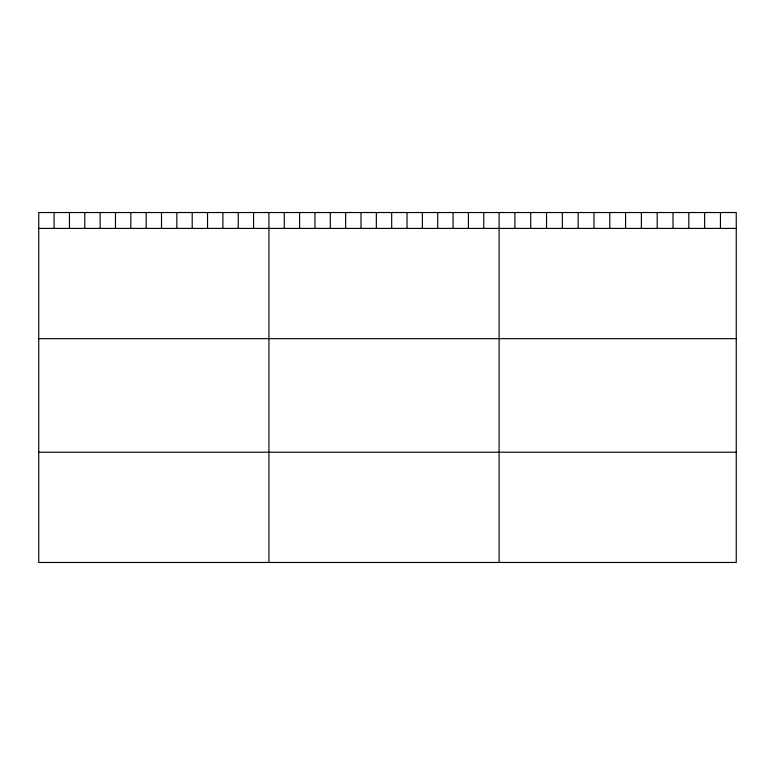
<?xml version="1.0" encoding="UTF-8"?>
<svg xmlns="http://www.w3.org/2000/svg" width="775" height="775" viewBox="0 0 775 775"><rect width="100%" height="100%" fill="white"/><g stroke="black" fill="none" stroke-linecap="round" stroke-linejoin="round"><path stroke-width="1.16" d="M736.25 228.412L736.25 562.466L38.75 562.466L38.75 212.534L736.25 212.534L736.25 228.412L38.75 228.412M38.75 338.656L736.25 338.656M38.75 452.222L736.25 452.222M720.44 212.534L720.44 228.412M704.63 212.534L704.63 228.412M688.82 212.534L688.82 228.412M673.01 212.534L673.01 228.412M657.2 212.534L657.2 228.412M641.39 212.534L641.39 228.412M625.58 212.534L625.58 228.412M609.77 212.534L609.77 228.412M593.96 212.534L593.96 228.412M578.15 212.534L578.15 228.412M562.34 212.534L562.34 228.412M546.53 212.534L546.53 228.412M530.72 212.534L530.72 228.412M514.91 212.534L514.91 228.412M499.1 212.534L499.1 562.466M483.755 212.534L483.755 228.412M468.41 212.534L468.41 228.412M453.065 212.534L453.065 228.412M437.72 212.534L437.72 228.412M422.375 212.534L422.375 228.412M407.03 212.534L407.03 228.412M391.685 212.534L391.685 228.412M376.34 212.534L376.34 228.412M360.995 212.534L360.995 228.412M345.65 212.534L345.65 228.412M330.305 212.534L330.305 228.412M314.96 212.534L314.96 228.412M299.615 212.534L299.615 228.412M284.27 212.534L284.27 228.412M268.925 212.534L268.925 562.466M253.58 212.534L253.58 228.412M238.235 212.534L238.235 228.412M222.89 212.534L222.89 228.412M207.545 212.534L207.545 228.412M192.2 212.534L192.2 228.412M176.855 212.534L176.855 228.412M161.51 212.534L161.51 228.412M146.165 212.534L146.165 228.412M130.82 212.534L130.82 228.412M115.475 212.534L115.475 228.412M100.13 212.534L100.13 228.412M84.785 212.534L84.785 228.412M69.44 212.534L69.44 228.412M54.095 212.534L54.095 228.412"/></g></svg>
